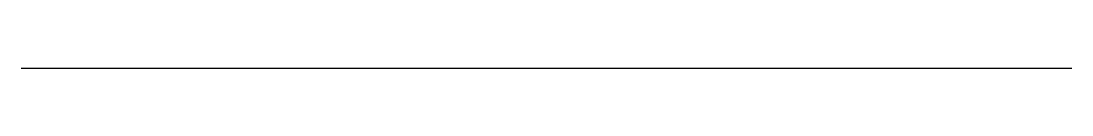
# Model space of a CAD drawing. Extents: x 0 to 100, y 0 to 0.
import ezdxf

# ---------------------------------------------------------------- set-up
doc = ezdxf.new("R2010")
doc.units = 0
doc.layers.add('A', color=7, linetype='CONTINUOUS')

msp = doc.modelspace()

# ---------------------------------------------------------------- linework, layer by layer
at = {"layer": 'A'}
msp.add_line((0, 0), (100, 0), dxfattribs=at)

doc.saveas('drawing.dxf')
